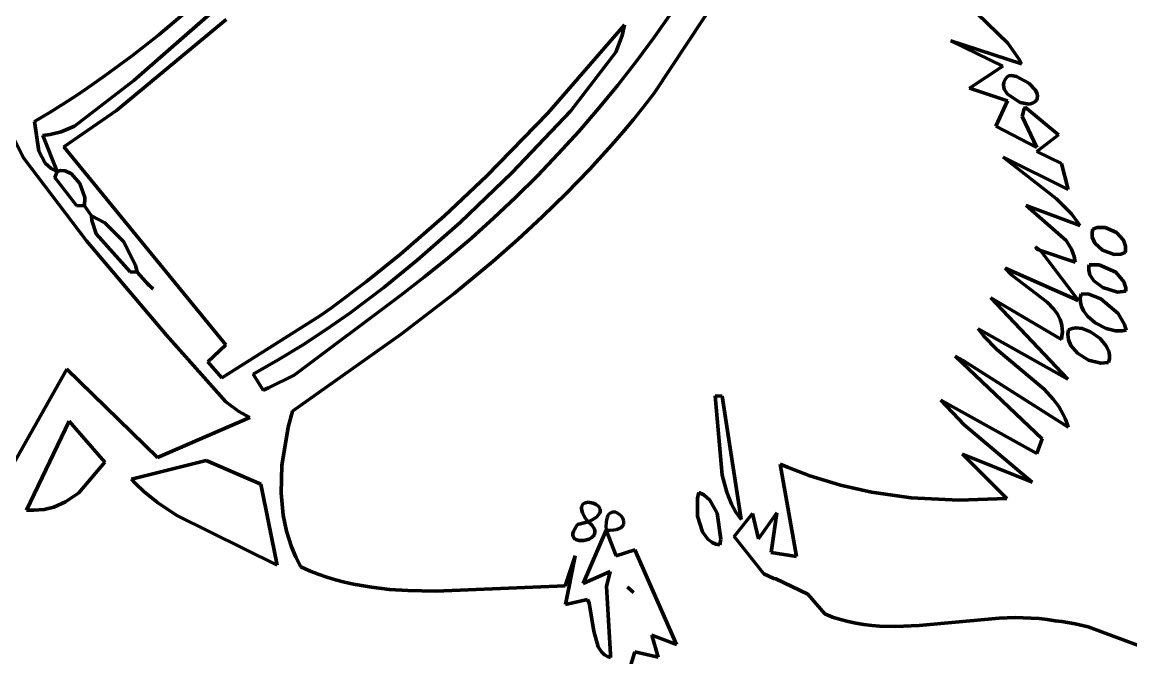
# Model space of a CAD drawing. Header units: millimetres. Extents: x 0 to 11.1, y 0 to 17.3.
# Drawn here: x 6.296 to 7.513, y 4.447 to 5.144 of the extents above; entities that cross this region are included whole.
import ezdxf

# ---------------------------------------------------------------- set-up
doc = ezdxf.new("R2010")
doc.units = ezdxf.units.MM
doc.layers.add('color#010101ff', color=7, linetype='CONTINUOUS', lineweight=100)
doc.layers.add('color#ffffffff', color=7, linetype='CONTINUOUS', lineweight=100)

msp = doc.modelspace()

# ---------------------------------------------------------------- linework, layer by layer
at = {"layer": 'color#010101ff'}
for p, q in [((6.4187, 5.08), (6.6016, 5.2409)), ((7.1056, 5.2414), (6.99, 5.0662)), ((7.3784, 5.1212), (7.3039, 5.1931)), ((6.4742, 5.1541), (6.4459, 5.1303)), ((6.9903, 5.1281), (7.0095, 5.1553)), ((6.5198, 5.1472), (6.3996, 5.0472)), ((6.8731, 5.0444), (6.9572, 5.1411)), ((6.9572, 5.1411), (6.9547, 5.1295)), ((6.4459, 5.1303), (6.4169, 5.1074)), ((6.9547, 5.1295), (6.9479, 5.1114)), ((6.9705, 5.1014), (6.9903, 5.1281)), ((7.3729, 5.0959), (7.3156, 5.1237)), ((7.3156, 5.1237), (7.3932, 5.0986)), ((7.391, 5.1027), (7.3784, 5.1212)), ((6.4169, 5.1074), (6.3872, 5.0855)), ((6.9479, 5.1114), (6.8983, 5.047)), ((6.95, 5.0752), (6.9705, 5.1014)), ((7.3932, 5.0986), (7.391, 5.1027)), ((7.3362, 5.0718), (7.3729, 5.0959)), ((6.3535, 5.0302), (6.4187, 5.08)), ((6.3872, 5.0855), (6.3721, 5.0749)), ((7.3739, 5.0782), (7.3734, 5.0752)), ((7.3753, 5.0811), (7.3739, 5.0782)), ((7.3777, 5.084), (7.3753, 5.0811)), ((7.3794, 5.0854), (7.3777, 5.084)), ((7.3825, 5.0857), (7.3794, 5.0854)), ((7.388, 5.0847), (7.3825, 5.0857)), ((7.4014, 5.0771), (7.388, 5.0847)), ((7.4086, 5.0694), (7.4014, 5.0771)), ((6.3721, 5.0749), (6.3568, 5.0645)), ((6.9288, 5.0495), (6.95, 5.0752)), ((6.99, 5.0662), (6.9787, 5.0517)), ((7.3778, 5.058), (7.3362, 5.0718)), ((7.3734, 5.0752), (7.3743, 5.0707)), ((7.3743, 5.0707), (7.3779, 5.0651)), ((7.3779, 5.0651), (7.3918, 5.0559)), ((7.4103, 5.0662), (7.4086, 5.0694)), ((7.411, 5.0632), (7.4103, 5.0662)), ((6.3413, 5.0545), (6.3256, 5.0447)), ((6.3568, 5.0645), (6.3413, 5.0545)), ((7.3652, 5.0301), (7.3778, 5.058)), ((7.3918, 5.0559), (7.4019, 5.0542)), ((7.4019, 5.0542), (7.4043, 5.0549)), ((7.4043, 5.0549), (7.4063, 5.0557)), ((7.4063, 5.0557), (7.4079, 5.0567)), ((7.4079, 5.0567), (7.4092, 5.0578)), ((7.4092, 5.0578), (7.4101, 5.059)), ((7.4101, 5.059), (7.4107, 5.0603)), ((7.4107, 5.0603), (7.411, 5.0632)), ((6.3256, 5.0447), (6.3096, 5.0352)), ((6.3996, 5.0472), (6.3417, 5.0073)), ((6.8063, 4.9754), (6.8731, 5.0444)), ((6.8983, 5.047), (6.8335, 4.9788)), ((6.9071, 5.0243), (6.9288, 5.0495)), ((6.9787, 5.0517), (6.9672, 5.0374)), ((7.3964, 5.0491), (7.394, 5.0408)), ((7.394, 5.0408), (7.41, 5.0065)), ((7.3973, 5.0509), (7.3964, 5.0491)), ((7.4339, 5.0204), (7.3973, 5.0509)), ((6.3096, 5.0352), (6.3143, 5.0026)), ((6.3386, 5.0239), (6.3535, 5.0302)), ((6.9672, 5.0374), (6.9554, 5.0234)), ((7.41, 5.0065), (7.3652, 5.0301)), ((6.2974, 4.9951), (6.2852, 5.0193)), ((6.3185, 5.0196), (6.3267, 5.0208)), ((6.3342, 4.9804), (6.3185, 5.0196)), ((6.3267, 5.0208), (6.3386, 5.0239)), ((6.8847, 4.9997), (6.9071, 5.0243)), ((6.9554, 5.0234), (6.9434, 5.0095)), ((7.4102, 5.0021), (7.4339, 5.0204)), ((6.3417, 5.0073), (6.5195, 4.7902)), ((6.9434, 5.0095), (6.9188, 4.9824)), ((6.3667, 4.904), (6.2974, 4.9951)), ((6.3143, 5.0026), (6.3211, 4.9895)), ((6.8618, 4.9756), (6.8847, 4.9997)), ((7.4316, 4.9501), (7.3733, 4.9961)), ((7.3733, 4.9961), (7.4446, 4.9606)), ((7.4372, 4.9889), (7.4102, 5.0021)), ((6.3211, 4.9895), (6.3276, 4.9837)), ((6.3276, 4.9837), (6.3342, 4.9804)), ((6.3342, 4.9804), (6.3317, 4.9736)), ((6.3379, 4.9813), (6.3342, 4.9804)), ((6.3432, 4.9809), (6.3379, 4.9813)), ((6.3499, 4.9777), (6.3432, 4.9809)), ((6.9188, 4.9824), (6.8933, 4.9562)), ((7.4446, 4.9606), (7.4372, 4.9889)), ((6.3317, 4.9736), (6.3555, 4.9429)), ((6.3593, 4.9672), (6.3499, 4.9777)), ((6.7597, 4.9315), (6.8063, 4.9754)), ((6.8335, 4.9788), (6.7769, 4.9243)), ((6.8382, 4.9522), (6.8618, 4.9756)), ((6.3647, 4.9516), (6.3593, 4.9672)), ((6.8933, 4.9562), (6.8671, 4.9306)), ((6.3642, 4.9426), (6.3647, 4.9516)), ((6.814, 4.9293), (6.8382, 4.9522)), ((7.4483, 4.9339), (7.4316, 4.9501)), ((6.3555, 4.9429), (6.3642, 4.9426)), ((6.3642, 4.9426), (6.372, 4.9315)), ((6.372, 4.9315), (6.3642, 4.9426)), ((6.372, 4.9315), (6.3724, 4.9264)), ((6.3866, 4.9241), (6.372, 4.9315)), ((6.7114, 4.8895), (6.7597, 4.9315)), ((7.4423, 4.9046), (7.3986, 4.943)), ((7.3986, 4.943), (7.4573, 4.9209)), ((7.4552, 4.9243), (7.4483, 4.9339)), ((6.3724, 4.9264), (6.377, 4.9118)), ((6.4073, 4.9035), (6.3866, 4.9241)), ((6.7769, 4.9243), (6.7298, 4.8828)), ((6.7892, 4.907), (6.814, 4.9293)), ((6.8671, 4.9306), (6.8401, 4.9058)), ((7.4573, 4.9209), (7.4552, 4.9243)), ((7.4765, 4.9187), (7.4718, 4.9168)), ((7.4854, 4.9187), (7.4765, 4.9187)), ((6.377, 4.9118), (6.4146, 4.8703)), ((6.7639, 4.8854), (6.7892, 4.907)), ((7.4718, 4.9168), (7.4708, 4.9133)), ((7.4708, 4.9133), (7.4711, 4.9081)), ((7.4711, 4.9081), (7.474, 4.9017)), ((7.4976, 4.9132), (7.4854, 4.9187)), ((7.5052, 4.905), (7.4976, 4.9132)), ((6.4544, 4.8006), (6.3667, 4.904)), ((6.4203, 4.8776), (6.4073, 4.9035)), ((6.8401, 4.9058), (6.8126, 4.8816)), ((7.4087, 4.8976), (7.4143, 4.8934)), ((7.4101, 4.8951), (7.4087, 4.8976)), ((7.4143, 4.8934), (7.4101, 4.8951)), ((7.4483, 4.895), (7.4423, 4.9046)), ((7.4513, 4.8868), (7.4483, 4.895)), ((7.474, 4.9017), (7.4823, 4.8938)), ((7.5077, 4.8984), (7.5052, 4.905)), ((7.5076, 4.8932), (7.5077, 4.8984)), ((6.674, 4.8594), (6.7114, 4.8895)), ((6.7298, 4.8828), (6.6932, 4.8531)), ((6.7379, 4.8645), (6.7639, 4.8854)), ((7.4521, 4.8435), (7.4143, 4.8934)), ((7.4143, 4.8934), (7.4524, 4.8807)), ((7.4524, 4.8807), (7.4513, 4.8868)), ((7.4823, 4.8938), (7.4951, 4.8892)), ((7.4951, 4.8892), (7.5023, 4.8895)), ((7.5023, 4.8895), (7.5071, 4.8914)), ((7.5071, 4.8914), (7.5076, 4.8932)), ((6.4146, 4.8703), (6.4222, 4.8697)), ((6.4222, 4.8697), (6.4203, 4.8776)), ((6.8126, 4.8816), (6.7702, 4.8465)), ((7.3826, 4.8664), (7.3755, 4.8741)), ((7.3755, 4.8741), (7.4556, 4.8388)), ((7.4674, 4.8759), (7.4672, 4.8721)), ((7.4672, 4.8721), (7.4685, 4.8668)), ((7.4678, 4.8778), (7.4674, 4.8759)), ((7.4786, 4.878), (7.4678, 4.8778)), ((7.4969, 4.8696), (7.4786, 4.878)), ((6.4222, 4.8697), (6.4319, 4.8587)), ((6.4319, 4.8587), (6.4222, 4.8697)), ((6.4319, 4.8587), (6.434, 4.8567)), ((6.439, 4.852), (6.4319, 4.8587)), ((6.6355, 4.8306), (6.674, 4.8594)), ((6.7114, 4.8443), (6.7379, 4.8645)), ((7.4215, 4.8369), (7.3826, 4.8664)), ((7.4685, 4.8668), (7.4726, 4.8604)), ((7.4726, 4.8604), (7.4826, 4.8528)), ((7.5058, 4.8593), (7.4969, 4.8696)), ((7.508, 4.8524), (7.5058, 4.8593)), ((6.434, 4.8567), (6.4397, 4.8513)), ((6.4397, 4.8513), (6.439, 4.852)), ((6.6932, 4.8531), (6.6556, 4.8249)), ((6.7702, 4.8465), (6.7122, 4.8016)), ((7.4588, 4.846), (7.4578, 4.8412)), ((7.4673, 4.8456), (7.4588, 4.846)), ((7.4826, 4.8528), (7.4987, 4.848)), ((7.4987, 4.848), (7.508, 4.8489)), ((7.508, 4.8489), (7.508, 4.8524)), ((6.5947, 4.7567), (6.7114, 4.8443)), ((7.4442, 4.7524), (7.3595, 4.8416)), ((7.3595, 4.8416), (7.4371, 4.7958)), ((7.429, 4.8293), (7.4215, 4.8369)), ((7.4556, 4.8388), (7.4521, 4.8435)), ((7.4578, 4.8412), (7.458, 4.8365)), ((7.458, 4.8365), (7.4593, 4.832)), ((7.4805, 4.8406), (7.4673, 4.8456)), ((7.4995, 4.8244), (7.4805, 4.8406)), ((6.5153, 4.7537), (6.6224, 4.8213)), ((6.6224, 4.8213), (6.6355, 4.8306)), ((6.6556, 4.8249), (6.6299, 4.8069)), ((7.4329, 4.8237), (7.429, 4.8293)), ((7.4359, 4.8177), (7.4329, 4.8237)), ((7.4593, 4.832), (7.4614, 4.8275)), ((7.4614, 4.8275), (7.466, 4.8214)), ((7.466, 4.8214), (7.4743, 4.8143)), ((7.5066, 4.8123), (7.4995, 4.8244)), ((7.437, 4.8145), (7.4359, 4.8177)), ((7.4377, 4.8111), (7.437, 4.8145)), ((7.4381, 4.8075), (7.4377, 4.8111)), ((7.4743, 4.8143), (7.4865, 4.8079)), ((7.5082, 4.8062), (7.5066, 4.8123)), ((6.5196, 4.7274), (6.4544, 4.8006)), ((6.7122, 4.8016), (6.5926, 4.7171)), ((6.6299, 4.8069), (6.6037, 4.7897)), ((7.3519, 4.7996), (7.3458, 4.8076)), ((7.3458, 4.8076), (7.4442, 4.7524)), ((7.3663, 4.7849), (7.3519, 4.7996)), ((7.4371, 4.7958), (7.4378, 4.7999)), ((7.4378, 4.7999), (7.4382, 4.8038)), ((7.4382, 4.8038), (7.4381, 4.8075)), ((7.445, 4.8063), (7.4444, 4.8019)), ((7.4444, 4.8019), (7.4451, 4.7954)), ((7.4489, 4.8079), (7.445, 4.8063)), ((7.4531, 4.8085), (7.4489, 4.8079)), ((7.4599, 4.8078), (7.4531, 4.8085)), ((7.4691, 4.8044), (7.4599, 4.8078)), ((7.4796, 4.7969), (7.4691, 4.8044)), ((7.4865, 4.8079), (7.4966, 4.8054)), ((7.4966, 4.8054), (7.5038, 4.8053)), ((7.5038, 4.8053), (7.5082, 4.8062)), ((6.5195, 4.7902), (6.4999, 4.7712)), ((6.6037, 4.7897), (6.5769, 4.7734)), ((7.4181, 4.7414), (7.3663, 4.7849)), ((7.4451, 4.7954), (7.4475, 4.7894)), ((7.4475, 4.7894), (7.4548, 4.7807)), ((7.486, 4.7893), (7.4796, 4.7969)), ((7.4891, 4.7831), (7.486, 4.7893)), ((6.5769, 4.7734), (6.5495, 4.7578)), ((7.4162, 4.6868), (7.3204, 4.7776)), ((7.3204, 4.7776), (7.3292, 4.7727)), ((7.3292, 4.7727), (7.4446, 4.6995)), ((7.4548, 4.7807), (7.4669, 4.7731)), ((7.4669, 4.7731), (7.4804, 4.7698)), ((7.4889, 4.7705), (7.49, 4.7746)), ((7.49, 4.7788), (7.4891, 4.7831)), ((7.49, 4.7746), (7.49, 4.7788)), ((6.282, 4.6517), (6.3449, 4.7634)), ((6.3449, 4.7634), (6.4444, 4.6664)), ((6.4999, 4.7712), (6.5153, 4.7537)), ((7.4804, 4.7698), (7.4889, 4.7705)), ((6.5495, 4.7578), (6.5604, 4.7402)), ((6.5663, 4.7427), (6.5947, 4.7567)), ((6.5604, 4.7402), (6.5663, 4.7427)), ((7.4283, 4.7303), (7.4181, 4.7414)), ((6.534, 4.7169), (6.5196, 4.7274)), ((7.0571, 4.7339), (7.0647, 4.7337)), ((7.0648, 4.6468), (7.0571, 4.7339)), ((7.0647, 4.7337), (7.0854, 4.5984)), ((7.3303, 4.7023), (7.3046, 4.7292)), ((7.3046, 4.7292), (7.4102, 4.6709)), ((7.4342, 4.7223), (7.4283, 4.7303)), ((6.5459, 4.7104), (6.534, 4.7169)), ((6.5926, 4.7171), (6.588, 4.6996)), ((7.4391, 4.7137), (7.4342, 4.7223)), ((7.4412, 4.7092), (7.4391, 4.7137)), ((6.3474, 4.7063), (6.3006, 4.6087)), ((6.3865, 4.6612), (6.3474, 4.7063)), ((6.4444, 4.6664), (6.5459, 4.7104)), ((6.588, 4.6996), (6.5811, 4.6576)), ((7.405, 4.6393), (7.3303, 4.7023)), ((7.4431, 4.7044), (7.4412, 4.7092)), ((7.4446, 4.6995), (7.4431, 4.7044)), ((7.4102, 4.6709), (7.4162, 4.6868)), ((6.4981, 4.6631), (6.4158, 4.6427)), ((6.5579, 4.637), (6.4981, 4.6631)), ((7.3771, 4.6213), (7.3286, 4.6702)), ((7.3286, 4.6702), (7.405, 4.6393)), ((6.358, 4.6276), (6.3865, 4.6612)), ((6.5811, 4.6576), (6.5803, 4.6273)), ((7.1461, 4.5578), (7.1283, 4.6592)), ((7.1283, 4.6592), (7.1364, 4.6557)), ((7.1364, 4.6557), (7.1609, 4.6463)), ((6.4158, 4.6427), (6.4202, 4.6379)), ((7.0696, 4.6282), (7.0648, 4.6468)), ((7.1609, 4.6463), (7.1944, 4.6361)), ((6.3434, 4.6176), (6.358, 4.6276)), ((6.4202, 4.6379), (6.4295, 4.629)), ((6.4295, 4.629), (6.4444, 4.6169)), ((6.576, 4.5482), (6.5579, 4.637)), ((6.5803, 4.6273), (6.5826, 4.6032)), ((7.0374, 4.6217), (7.0389, 4.6278)), ((7.0389, 4.6278), (7.0446, 4.6253)), ((7.075, 4.615), (7.0696, 4.6282)), ((7.1944, 4.6361), (7.2286, 4.6284)), ((7.2286, 4.6284), (7.2721, 4.6222)), ((6.3305, 4.612), (6.3434, 4.6176)), ((6.4444, 4.6169), (6.4658, 4.6028)), ((6.9107, 4.6138), (6.9115, 4.615)), ((6.9115, 4.615), (6.9127, 4.6159)), ((6.9127, 4.6159), (6.9141, 4.6166)), ((6.9141, 4.6166), (6.9174, 4.6172)), ((6.9174, 4.6172), (6.9229, 4.6163)), ((6.9229, 4.6163), (6.9263, 4.6147)), ((6.9263, 4.6147), (6.929, 4.6125)), ((7.0377, 4.6018), (7.0374, 4.6217)), ((7.0446, 4.6253), (7.051, 4.6196)), ((7.051, 4.6196), (7.059, 4.6052)), ((7.0797, 4.6065), (7.075, 4.615)), ((7.2721, 4.6222), (7.3246, 4.6194)), ((7.3246, 4.6194), (7.3771, 4.6213)), ((6.3006, 4.6087), (6.3086, 4.6084)), ((6.3086, 4.6084), (6.3199, 4.6094)), ((6.3199, 4.6094), (6.3305, 4.612)), ((6.4658, 4.6028), (6.576, 4.5482)), ((6.5826, 4.6032), (6.5862, 4.5856)), ((6.91, 4.6104), (6.9102, 4.6122)), ((6.9104, 4.6082), (6.91, 4.6104)), ((6.9102, 4.6122), (6.9107, 4.6138)), ((6.9112, 4.6057), (6.9104, 4.6082)), ((6.9126, 4.6028), (6.9112, 4.6057)), ((6.9146, 4.5995), (6.9126, 4.6028)), ((6.9286, 4.6032), (6.9268, 4.6014)), ((6.9299, 4.6049), (6.9286, 4.6032)), ((6.929, 4.6125), (6.9299, 4.6112)), ((6.9299, 4.6112), (6.9305, 4.6098)), ((6.9306, 4.6066), (6.9299, 4.6049)), ((6.9305, 4.6098), (6.9308, 4.6082)), ((6.9308, 4.6082), (6.9306, 4.6066)), ((6.9392, 4.6026), (6.9383, 4.6005)), ((6.9403, 4.6043), (6.9392, 4.6026)), ((6.9417, 4.6054), (6.9403, 4.6043)), ((6.9431, 4.6061), (6.9417, 4.6054)), ((6.9446, 4.6065), (6.9431, 4.6061)), ((6.9462, 4.6065), (6.9446, 4.6065)), ((6.9478, 4.6062), (6.9462, 4.6065)), ((6.9509, 4.6047), (6.9478, 4.6062)), ((6.9536, 4.6025), (6.9509, 4.6047)), ((6.9557, 4.5996), (6.9536, 4.6025)), ((7.059, 4.6052), (7.0631, 4.5766)), ((7.0778, 4.5798), (7.0978, 4.6049)), ((7.0854, 4.5984), (7.0797, 4.6065)), ((7.0978, 4.6049), (7.1045, 4.577)), ((7.1045, 4.577), (7.1247, 4.6055)), ((7.1247, 4.6055), (7.1183, 4.562)), ((6.9023, 4.5874), (6.9038, 4.59)), ((6.9038, 4.59), (6.9059, 4.5929)), ((6.9059, 4.5929), (6.9173, 4.5958)), ((6.9173, 4.5958), (6.9146, 4.5995)), ((6.9212, 4.5977), (6.9173, 4.5958)), ((6.9173, 4.5958), (6.9199, 4.5937)), ((6.9199, 4.5937), (6.922, 4.5916)), ((6.9243, 4.5995), (6.9212, 4.5977)), ((6.922, 4.5916), (6.9235, 4.5896)), ((6.9268, 4.6014), (6.9243, 4.5995)), ((6.9371, 4.5947), (6.937, 4.591)), ((6.937, 4.591), (6.9373, 4.5865)), ((6.9376, 4.5979), (6.9371, 4.5947)), ((6.9383, 4.6005), (6.9376, 4.5979)), ((6.9533, 4.5893), (6.9548, 4.5906)), ((6.9548, 4.5906), (6.9559, 4.5919)), ((6.9567, 4.5965), (6.9557, 4.5996)), ((6.9559, 4.5919), (6.9566, 4.5934)), ((6.9566, 4.5934), (6.9568, 4.5949)), ((6.9568, 4.5949), (6.9567, 4.5965)), ((7.0432, 4.5847), (7.0377, 4.6018)), ((6.5862, 4.5856), (6.5916, 4.5683)), ((6.9008, 4.583), (6.9013, 4.5851)), ((6.9008, 4.5812), (6.9008, 4.583)), ((6.9011, 4.5796), (6.9008, 4.5812)), ((6.9018, 4.5783), (6.9011, 4.5796)), ((6.9013, 4.5851), (6.9023, 4.5874)), ((6.9028, 4.5772), (6.9018, 4.5783)), ((6.912, 4.5279), (6.9373, 4.5865)), ((6.9216, 4.5787), (6.9184, 4.5768)), ((6.9239, 4.5812), (6.9216, 4.5787)), ((6.9235, 4.5896), (6.9244, 4.5877)), ((6.9246, 4.5826), (6.9239, 4.5812)), ((6.9244, 4.5877), (6.9249, 4.5859)), ((6.9249, 4.5842), (6.9246, 4.5826)), ((6.9249, 4.5859), (6.9249, 4.5842)), ((6.9373, 4.5865), (6.9483, 4.5583)), ((6.9373, 4.5865), (6.9417, 4.5865)), ((6.9417, 4.5865), (6.9455, 4.5869)), ((6.9455, 4.5869), (6.9486, 4.5875)), ((6.9486, 4.5875), (6.9512, 4.5883)), ((6.9512, 4.5883), (6.9533, 4.5893)), ((7.0487, 4.5769), (7.0432, 4.5847)), ((7.1105, 4.5385), (7.0778, 4.5798)), ((6.5916, 4.5683), (6.5963, 4.5571)), ((6.9041, 4.5763), (6.9028, 4.5772)), ((6.9072, 4.5752), (6.9041, 4.5763)), ((6.9128, 4.5752), (6.9072, 4.5752)), ((6.9184, 4.5768), (6.9128, 4.5752)), ((7.0538, 4.5729), (7.0487, 4.5769)), ((7.0578, 4.5712), (7.0538, 4.5729)), ((7.0622, 4.5704), (7.0578, 4.5712)), ((7.0631, 4.5766), (7.0622, 4.5704)), ((6.5963, 4.5571), (6.6019, 4.5462)), ((6.8923, 4.5254), (6.9032, 4.5586)), ((6.9032, 4.5586), (6.8924, 4.505)), ((6.9483, 4.5583), (6.9686, 4.565)), ((6.9686, 4.565), (7.0144, 4.4612)), ((7.1183, 4.562), (7.1461, 4.5578)), ((6.6019, 4.5462), (6.6113, 4.5421)), ((6.6113, 4.5421), (6.6208, 4.5384)), ((6.6208, 4.5384), (6.6304, 4.5351)), ((6.6304, 4.5351), (6.6401, 4.5322)), ((6.6401, 4.5322), (6.6498, 4.5296)), ((6.6498, 4.5296), (6.6596, 4.5274)), ((6.9416, 4.5411), (6.912, 4.5279)), ((6.9376, 4.5249), (6.9416, 4.5411)), ((7.1212, 4.5337), (7.1105, 4.5385)), ((7.1236, 4.5331), (7.1212, 4.5337)), ((7.1587, 4.5165), (7.1236, 4.5331)), ((6.6596, 4.5274), (6.6794, 4.524)), ((6.6794, 4.524), (6.6994, 4.5216)), ((6.6994, 4.5216), (6.7195, 4.5203)), ((6.7195, 4.5203), (6.75, 4.5197)), ((6.75, 4.5197), (6.8923, 4.5254)), ((6.9421, 4.4502), (6.9376, 4.5249)), ((6.9608, 4.5241), (6.9617, 4.5233)), ((6.9674, 4.5182), (6.9608, 4.5241)), ((6.9617, 4.5233), (6.9674, 4.5182)), ((6.8924, 4.505), (6.9166, 4.5104)), ((6.9166, 4.5104), (6.9185, 4.5065)), ((6.9185, 4.5065), (6.9238, 4.4759)), ((7.1773, 4.4946), (7.1587, 4.5165)), ((7.1858, 4.4913), (7.1773, 4.4946)), ((7.1944, 4.4885), (7.1858, 4.4913)), ((7.2029, 4.4863), (7.1944, 4.4885)), ((7.2115, 4.4844), (7.2029, 4.4863)), ((7.2202, 4.483), (7.2115, 4.4844)), ((7.2288, 4.4819), (7.2202, 4.483)), ((7.2375, 4.4812), (7.2288, 4.4819)), ((7.2548, 4.4808), (7.2375, 4.4812)), ((7.281, 4.4818), (7.2548, 4.4808)), ((7.3688, 4.4901), (7.281, 4.4818)), ((7.3864, 4.4907), (7.3688, 4.4901)), ((7.4039, 4.4902), (7.3864, 4.4907)), ((7.4127, 4.4896), (7.4039, 4.4902)), ((7.4214, 4.4886), (7.4127, 4.4896)), ((7.4302, 4.4872), (7.4214, 4.4886)), ((7.4376, 4.4864), (7.4302, 4.4872)), ((7.4522, 4.4839), (7.4376, 4.4864)), ((7.4665, 4.4804), (7.4522, 4.4839)), ((6.9238, 4.4759), (6.9283, 4.4586)), ((7.0144, 4.4612), (6.9874, 4.4714)), ((6.9874, 4.4714), (6.9944, 4.4471)), ((7.5363, 4.4547), (7.4665, 4.4804)), ((6.9283, 4.4586), (6.932, 4.4529)), ((6.932, 4.4529), (6.9354, 4.4499)), ((6.9354, 4.4499), (6.9396, 4.4477)), ((6.9396, 4.4477), (6.9421, 4.4469)), ((6.9421, 4.4469), (6.9421, 4.4502)), ((6.9686, 4.453), (6.9609, 4.4281)), ((6.9944, 4.4471), (6.9686, 4.453))]:
    msp.add_line(p, q, dxfattribs=at)
at = {"layer": 'color#ffffffff'}
for p, q in [((6.6016, 5.2409), (6.4187, 5.08)), ((6.99, 5.0662), (7.1056, 5.2414)), ((7.3039, 5.1931), (7.3784, 5.1212)), ((6.4459, 5.1303), (6.4742, 5.1541)), ((7.0095, 5.1553), (6.9903, 5.1281)), ((6.3996, 5.0472), (6.5198, 5.1472)), ((6.9572, 5.1411), (6.8731, 5.0444)), ((6.9547, 5.1295), (6.9572, 5.1411)), ((6.4169, 5.1074), (6.4459, 5.1303)), ((6.9479, 5.1114), (6.9547, 5.1295)), ((6.9903, 5.1281), (6.9705, 5.1014)), ((7.3932, 5.0986), (7.3156, 5.1237)), ((7.3156, 5.1237), (7.3729, 5.0959)), ((7.3784, 5.1212), (7.391, 5.1027)), ((6.3872, 5.0855), (6.4169, 5.1074)), ((6.8983, 5.047), (6.9479, 5.1114)), ((6.9705, 5.1014), (6.95, 5.0752)), ((7.391, 5.1027), (7.3932, 5.0986)), ((7.3729, 5.0959), (7.3362, 5.0718)), ((6.4187, 5.08), (6.3535, 5.0302)), ((6.3721, 5.0749), (6.3872, 5.0855)), ((7.3734, 5.0752), (7.3739, 5.0782)), ((7.3739, 5.0782), (7.3753, 5.0811)), ((7.3753, 5.0811), (7.3777, 5.084)), ((7.3777, 5.084), (7.3794, 5.0854)), ((7.3794, 5.0854), (7.3825, 5.0857)), ((7.3825, 5.0857), (7.388, 5.0847)), ((7.388, 5.0847), (7.4014, 5.0771)), ((7.4014, 5.0771), (7.4086, 5.0694)), ((6.3568, 5.0645), (6.3721, 5.0749)), ((6.95, 5.0752), (6.9288, 5.0495)), ((6.9787, 5.0517), (6.99, 5.0662)), ((7.3362, 5.0718), (7.3778, 5.058)), ((7.3743, 5.0707), (7.3734, 5.0752)), ((7.3779, 5.0651), (7.3743, 5.0707)), ((7.3918, 5.0559), (7.3779, 5.0651)), ((7.4086, 5.0694), (7.4103, 5.0662)), ((7.4103, 5.0662), (7.411, 5.0632)), ((6.3256, 5.0447), (6.3413, 5.0545)), ((6.3413, 5.0545), (6.3568, 5.0645)), ((7.3778, 5.058), (7.3652, 5.0301)), ((7.4019, 5.0542), (7.3918, 5.0559)), ((7.4043, 5.0549), (7.4019, 5.0542)), ((7.4063, 5.0557), (7.4043, 5.0549)), ((7.4079, 5.0567), (7.4063, 5.0557)), ((7.4092, 5.0578), (7.4079, 5.0567)), ((7.4101, 5.059), (7.4092, 5.0578)), ((7.4107, 5.0603), (7.4101, 5.059)), ((7.411, 5.0632), (7.4107, 5.0603)), ((6.3096, 5.0352), (6.3256, 5.0447)), ((6.3417, 5.0073), (6.3996, 5.0472)), ((6.8731, 5.0444), (6.8063, 4.9754)), ((6.8335, 4.9788), (6.8983, 5.047)), ((6.9288, 5.0495), (6.9071, 5.0243)), ((6.9672, 5.0374), (6.9787, 5.0517)), ((7.394, 5.0408), (7.3964, 5.0491)), ((7.41, 5.0065), (7.394, 5.0408)), ((7.3964, 5.0491), (7.3973, 5.0509)), ((7.3973, 5.0509), (7.4339, 5.0204)), ((6.3143, 5.0026), (6.3096, 5.0352)), ((6.3535, 5.0302), (6.3386, 5.0239)), ((6.9554, 5.0234), (6.9672, 5.0374)), ((7.3652, 5.0301), (7.41, 5.0065)), ((6.2852, 5.0193), (6.2974, 4.9951)), ((6.3267, 5.0208), (6.3185, 5.0196)), ((6.3185, 5.0196), (6.3342, 4.9804)), ((6.3386, 5.0239), (6.3267, 5.0208)), ((6.9071, 5.0243), (6.8847, 4.9997)), ((6.9434, 5.0095), (6.9554, 5.0234)), ((7.4339, 5.0204), (7.4102, 5.0021)), ((6.5195, 4.7902), (6.3417, 5.0073)), ((6.9188, 4.9824), (6.9434, 5.0095)), ((6.2974, 4.9951), (6.3667, 4.904)), ((6.3211, 4.9895), (6.3143, 5.0026)), ((6.8847, 4.9997), (6.8618, 4.9756)), ((7.4446, 4.9606), (7.3733, 4.9961)), ((7.3733, 4.9961), (7.4316, 4.9501)), ((7.4102, 5.0021), (7.4372, 4.9889)), ((6.3276, 4.9837), (6.3211, 4.9895)), ((6.3342, 4.9804), (6.3276, 4.9837)), ((6.3317, 4.9736), (6.3342, 4.9804)), ((6.3342, 4.9804), (6.3379, 4.9813)), ((6.3379, 4.9813), (6.3432, 4.9809)), ((6.3432, 4.9809), (6.3499, 4.9777)), ((6.8933, 4.9562), (6.9188, 4.9824)), ((7.4372, 4.9889), (7.4446, 4.9606)), ((6.3555, 4.9429), (6.3317, 4.9736)), ((6.3499, 4.9777), (6.3593, 4.9672)), ((6.8063, 4.9754), (6.7597, 4.9315)), ((6.7769, 4.9243), (6.8335, 4.9788)), ((6.8618, 4.9756), (6.8382, 4.9522)), ((6.3593, 4.9672), (6.3647, 4.9516)), ((6.8671, 4.9306), (6.8933, 4.9562)), ((6.3647, 4.9516), (6.3642, 4.9426)), ((6.8382, 4.9522), (6.814, 4.9293)), ((7.4316, 4.9501), (7.4483, 4.9339)), ((6.3642, 4.9426), (6.3555, 4.9429)), ((6.3642, 4.9426), (6.372, 4.9315)), ((6.372, 4.9315), (6.3642, 4.9426)), ((6.372, 4.9315), (6.3866, 4.9241)), ((6.3724, 4.9264), (6.372, 4.9315)), ((6.7597, 4.9315), (6.7114, 4.8895)), ((7.4573, 4.9209), (7.3986, 4.943)), ((7.3986, 4.943), (7.4423, 4.9046)), ((7.4483, 4.9339), (7.4552, 4.9243)), ((6.377, 4.9118), (6.3724, 4.9264)), ((6.3866, 4.9241), (6.4073, 4.9035)), ((6.7298, 4.8828), (6.7769, 4.9243)), ((6.814, 4.9293), (6.7892, 4.907)), ((6.8401, 4.9058), (6.8671, 4.9306)), ((7.4552, 4.9243), (7.4573, 4.9209)), ((7.4718, 4.9168), (7.4765, 4.9187)), ((7.4765, 4.9187), (7.4854, 4.9187)), ((6.4146, 4.8703), (6.377, 4.9118)), ((6.7892, 4.907), (6.7639, 4.8854)), ((7.4708, 4.9133), (7.4718, 4.9168)), ((7.4711, 4.9081), (7.4708, 4.9133)), ((7.474, 4.9017), (7.4711, 4.9081)), ((7.4854, 4.9187), (7.4976, 4.9132)), ((7.4976, 4.9132), (7.5052, 4.905)), ((6.3667, 4.904), (6.4544, 4.8006)), ((6.4073, 4.9035), (6.4203, 4.8776)), ((6.8126, 4.8816), (6.8401, 4.9058)), ((7.4143, 4.8934), (7.4087, 4.8976)), ((7.4087, 4.8976), (7.4101, 4.8951)), ((7.4101, 4.8951), (7.4143, 4.8934)), ((7.4423, 4.9046), (7.4483, 4.895)), ((7.4483, 4.895), (7.4513, 4.8868)), ((7.4823, 4.8938), (7.474, 4.9017)), ((7.5052, 4.905), (7.5077, 4.8984)), ((7.5077, 4.8984), (7.5076, 4.8932)), ((6.7114, 4.8895), (6.674, 4.8594)), ((6.6932, 4.8531), (6.7298, 4.8828)), ((6.7639, 4.8854), (6.7379, 4.8645)), ((7.4524, 4.8807), (7.4143, 4.8934)), ((7.4143, 4.8934), (7.4521, 4.8435)), ((7.4513, 4.8868), (7.4524, 4.8807)), ((7.4951, 4.8892), (7.4823, 4.8938)), ((7.5023, 4.8895), (7.4951, 4.8892)), ((7.5071, 4.8914), (7.5023, 4.8895)), ((7.5076, 4.8932), (7.5071, 4.8914)), ((6.4222, 4.8697), (6.4146, 4.8703)), ((6.4203, 4.8776), (6.4222, 4.8697)), ((6.7702, 4.8465), (6.8126, 4.8816)), ((7.4556, 4.8388), (7.3755, 4.8741)), ((7.3755, 4.8741), (7.3826, 4.8664)), ((7.4672, 4.8721), (7.4674, 4.8759)), ((7.4685, 4.8668), (7.4672, 4.8721)), ((7.4674, 4.8759), (7.4678, 4.8778)), ((7.4678, 4.8778), (7.4786, 4.878)), ((7.4786, 4.878), (7.4969, 4.8696)), ((6.4222, 4.8697), (6.4319, 4.8587)), ((6.4319, 4.8587), (6.4222, 4.8697)), ((6.4319, 4.8587), (6.439, 4.852)), ((6.434, 4.8567), (6.4319, 4.8587)), ((6.674, 4.8594), (6.6355, 4.8306)), ((6.7379, 4.8645), (6.7114, 4.8443)), ((7.3826, 4.8664), (7.4215, 4.8369)), ((7.4726, 4.8604), (7.4685, 4.8668)), ((7.4826, 4.8528), (7.4726, 4.8604)), ((7.4969, 4.8696), (7.5058, 4.8593)), ((7.5058, 4.8593), (7.508, 4.8524)), ((6.4397, 4.8513), (6.434, 4.8567)), ((6.439, 4.852), (6.4397, 4.8513)), ((6.6556, 4.8249), (6.6932, 4.8531)), ((6.7122, 4.8016), (6.7702, 4.8465)), ((7.4578, 4.8412), (7.4588, 4.846)), ((7.4588, 4.846), (7.4673, 4.8456)), ((7.4987, 4.848), (7.4826, 4.8528)), ((7.508, 4.8489), (7.4987, 4.848)), ((7.508, 4.8524), (7.508, 4.8489)), ((6.7114, 4.8443), (6.5947, 4.7567)), ((7.4371, 4.7958), (7.3595, 4.8416)), ((7.3595, 4.8416), (7.4442, 4.7524)), ((7.4215, 4.8369), (7.429, 4.8293)), ((7.4521, 4.8435), (7.4556, 4.8388)), ((7.458, 4.8365), (7.4578, 4.8412)), ((7.4593, 4.832), (7.458, 4.8365)), ((7.4673, 4.8456), (7.4805, 4.8406)), ((7.4805, 4.8406), (7.4995, 4.8244)), ((6.6224, 4.8213), (6.5153, 4.7537)), ((6.6355, 4.8306), (6.6224, 4.8213)), ((6.6299, 4.8069), (6.6556, 4.8249)), ((7.429, 4.8293), (7.4329, 4.8237)), ((7.4329, 4.8237), (7.4359, 4.8177)), ((7.4614, 4.8275), (7.4593, 4.832)), ((7.466, 4.8214), (7.4614, 4.8275)), ((7.4743, 4.8143), (7.466, 4.8214)), ((7.4995, 4.8244), (7.5066, 4.8123)), ((7.4359, 4.8177), (7.437, 4.8145)), ((7.437, 4.8145), (7.4377, 4.8111)), ((7.4377, 4.8111), (7.4381, 4.8075)), ((7.4865, 4.8079), (7.4743, 4.8143)), ((7.5066, 4.8123), (7.5082, 4.8062)), ((6.4544, 4.8006), (6.5196, 4.7274)), ((6.5926, 4.7171), (6.7122, 4.8016)), ((6.6037, 4.7897), (6.6299, 4.8069)), ((7.4442, 4.7524), (7.3458, 4.8076)), ((7.3458, 4.8076), (7.3519, 4.7996)), ((7.3519, 4.7996), (7.3663, 4.7849)), ((7.4378, 4.7999), (7.4371, 4.7958)), ((7.4382, 4.8038), (7.4378, 4.7999)), ((7.4381, 4.8075), (7.4382, 4.8038)), ((7.4444, 4.8019), (7.445, 4.8063)), ((7.4451, 4.7954), (7.4444, 4.8019)), ((7.445, 4.8063), (7.4489, 4.8079)), ((7.4489, 4.8079), (7.4531, 4.8085)), ((7.4531, 4.8085), (7.4599, 4.8078)), ((7.4599, 4.8078), (7.4691, 4.8044)), ((7.4691, 4.8044), (7.4796, 4.7969)), ((7.4966, 4.8054), (7.4865, 4.8079)), ((7.5038, 4.8053), (7.4966, 4.8054)), ((7.5082, 4.8062), (7.5038, 4.8053)), ((6.4999, 4.7712), (6.5195, 4.7902)), ((6.5769, 4.7734), (6.6037, 4.7897)), ((7.3663, 4.7849), (7.4181, 4.7414)), ((7.4475, 4.7894), (7.4451, 4.7954)), ((7.4548, 4.7807), (7.4475, 4.7894)), ((7.4796, 4.7969), (7.486, 4.7893)), ((7.486, 4.7893), (7.4891, 4.7831)), ((6.5495, 4.7578), (6.5769, 4.7734)), ((7.3292, 4.7727), (7.3204, 4.7776)), ((7.3204, 4.7776), (7.4162, 4.6868)), ((7.4446, 4.6995), (7.3292, 4.7727)), ((7.4669, 4.7731), (7.4548, 4.7807)), ((7.4804, 4.7698), (7.4669, 4.7731)), ((7.49, 4.7746), (7.4889, 4.7705)), ((7.4891, 4.7831), (7.49, 4.7788)), ((7.49, 4.7788), (7.49, 4.7746)), ((6.3449, 4.7634), (6.282, 4.6517)), ((6.4444, 4.6664), (6.3449, 4.7634)), ((6.5153, 4.7537), (6.4999, 4.7712)), ((7.4889, 4.7705), (7.4804, 4.7698)), ((6.5604, 4.7402), (6.5495, 4.7578)), ((6.5947, 4.7567), (6.5663, 4.7427)), ((6.5663, 4.7427), (6.5604, 4.7402)), ((7.4181, 4.7414), (7.4283, 4.7303)), ((6.5196, 4.7274), (6.534, 4.7169)), ((7.0571, 4.7339), (7.0648, 4.6468)), ((7.0647, 4.7337), (7.0571, 4.7339)), ((7.0854, 4.5984), (7.0647, 4.7337)), ((7.4102, 4.6709), (7.3046, 4.7292)), ((7.3046, 4.7292), (7.3303, 4.7023)), ((7.4283, 4.7303), (7.4342, 4.7223)), ((6.534, 4.7169), (6.5459, 4.7104)), ((6.588, 4.6996), (6.5926, 4.7171)), ((7.4342, 4.7223), (7.4391, 4.7137)), ((7.4391, 4.7137), (7.4412, 4.7092)), ((6.3006, 4.6087), (6.3474, 4.7063)), ((6.3474, 4.7063), (6.3865, 4.6612)), ((6.5459, 4.7104), (6.4444, 4.6664)), ((6.5811, 4.6576), (6.588, 4.6996)), ((7.3303, 4.7023), (7.405, 4.6393)), ((7.4412, 4.7092), (7.4431, 4.7044)), ((7.4431, 4.7044), (7.4446, 4.6995)), ((7.4162, 4.6868), (7.4102, 4.6709)), ((6.4158, 4.6427), (6.4981, 4.6631)), ((6.4981, 4.6631), (6.5579, 4.637)), ((7.405, 4.6393), (7.3286, 4.6702)), ((7.3286, 4.6702), (7.3771, 4.6213)), ((6.3865, 4.6612), (6.358, 4.6276)), ((6.5803, 4.6273), (6.5811, 4.6576)), ((7.1364, 4.6557), (7.1283, 4.6592)), ((7.1283, 4.6592), (7.1461, 4.5578)), ((7.1609, 4.6463), (7.1364, 4.6557)), ((6.4202, 4.6379), (6.4158, 4.6427)), ((7.0648, 4.6468), (7.0696, 4.6282)), ((7.1944, 4.6361), (7.1609, 4.6463)), ((6.358, 4.6276), (6.3434, 4.6176)), ((6.4295, 4.629), (6.4202, 4.6379)), ((6.4444, 4.6169), (6.4295, 4.629)), ((6.5579, 4.637), (6.576, 4.5482)), ((6.5826, 4.6032), (6.5803, 4.6273)), ((7.0389, 4.6278), (7.0374, 4.6217)), ((7.0446, 4.6253), (7.0389, 4.6278)), ((7.0696, 4.6282), (7.075, 4.615)), ((7.2286, 4.6284), (7.1944, 4.6361)), ((7.2721, 4.6222), (7.2286, 4.6284)), ((6.3434, 4.6176), (6.3305, 4.612)), ((6.4658, 4.6028), (6.4444, 4.6169)), ((6.9115, 4.615), (6.9107, 4.6138)), ((6.9127, 4.6159), (6.9115, 4.615)), ((6.9141, 4.6166), (6.9127, 4.6159)), ((6.9174, 4.6172), (6.9141, 4.6166)), ((6.9229, 4.6163), (6.9174, 4.6172)), ((6.9263, 4.6147), (6.9229, 4.6163)), ((6.929, 4.6125), (6.9263, 4.6147)), ((7.0374, 4.6217), (7.0377, 4.6018)), ((7.051, 4.6196), (7.0446, 4.6253)), ((7.059, 4.6052), (7.051, 4.6196)), ((7.075, 4.615), (7.0797, 4.6065)), ((7.3246, 4.6194), (7.2721, 4.6222)), ((7.3771, 4.6213), (7.3246, 4.6194)), ((6.3086, 4.6084), (6.3006, 4.6087)), ((6.3199, 4.6094), (6.3086, 4.6084)), ((6.3305, 4.612), (6.3199, 4.6094)), ((6.576, 4.5482), (6.4658, 4.6028)), ((6.5862, 4.5856), (6.5826, 4.6032)), ((6.9102, 4.6122), (6.91, 4.6104)), ((6.91, 4.6104), (6.9104, 4.6082)), ((6.9107, 4.6138), (6.9102, 4.6122)), ((6.9104, 4.6082), (6.9112, 4.6057)), ((6.9112, 4.6057), (6.9126, 4.6028)), ((6.9126, 4.6028), (6.9146, 4.5995)), ((6.9268, 4.6014), (6.9286, 4.6032)), ((6.9286, 4.6032), (6.9299, 4.6049)), ((6.9299, 4.6112), (6.929, 4.6125)), ((6.9305, 4.6098), (6.9299, 4.6112)), ((6.9299, 4.6049), (6.9306, 4.6066)), ((6.9308, 4.6082), (6.9305, 4.6098)), ((6.9306, 4.6066), (6.9308, 4.6082)), ((6.9392, 4.6026), (6.9383, 4.6005)), ((6.9403, 4.6043), (6.9392, 4.6026)), ((6.9417, 4.6054), (6.9403, 4.6043)), ((6.9431, 4.6061), (6.9417, 4.6054)), ((6.9446, 4.6065), (6.9431, 4.6061)), ((6.9462, 4.6065), (6.9446, 4.6065)), ((6.9478, 4.6062), (6.9462, 4.6065)), ((6.9509, 4.6047), (6.9478, 4.6062)), ((6.9536, 4.6025), (6.9509, 4.6047)), ((6.9557, 4.5996), (6.9536, 4.6025)), ((7.0631, 4.5766), (7.059, 4.6052)), ((7.0978, 4.6049), (7.0778, 4.5798)), ((7.0797, 4.6065), (7.0854, 4.5984)), ((7.1045, 4.577), (7.0978, 4.6049)), ((7.1247, 4.6055), (7.1045, 4.577)), ((7.1183, 4.562), (7.1247, 4.6055)), ((6.9038, 4.59), (6.9023, 4.5874)), ((6.9059, 4.5929), (6.9038, 4.59)), ((6.9173, 4.5958), (6.9059, 4.5929)), ((6.9146, 4.5995), (6.9173, 4.5958)), ((6.9173, 4.5958), (6.9212, 4.5977)), ((6.9199, 4.5937), (6.9173, 4.5958)), ((6.922, 4.5916), (6.9199, 4.5937)), ((6.9212, 4.5977), (6.9243, 4.5995)), ((6.9235, 4.5896), (6.922, 4.5916)), ((6.9243, 4.5995), (6.9268, 4.6014)), ((6.9371, 4.5947), (6.937, 4.591)), ((6.937, 4.591), (6.9373, 4.5865)), ((6.9376, 4.5979), (6.9371, 4.5947)), ((6.9383, 4.6005), (6.9376, 4.5979)), ((6.9533, 4.5893), (6.9548, 4.5906)), ((6.9548, 4.5906), (6.9559, 4.5919)), ((6.9567, 4.5965), (6.9557, 4.5996)), ((6.9559, 4.5919), (6.9566, 4.5934)), ((6.9566, 4.5934), (6.9568, 4.5949)), ((6.9568, 4.5949), (6.9567, 4.5965)), ((7.0377, 4.6018), (7.0432, 4.5847)), ((6.5916, 4.5683), (6.5862, 4.5856)), ((6.9013, 4.5851), (6.9008, 4.583)), ((6.9008, 4.583), (6.9008, 4.5812)), ((6.9008, 4.5812), (6.9011, 4.5796)), ((6.9011, 4.5796), (6.9018, 4.5783)), ((6.9023, 4.5874), (6.9013, 4.5851)), ((6.9018, 4.5783), (6.9028, 4.5772)), ((6.9373, 4.5865), (6.912, 4.5279)), ((6.9184, 4.5768), (6.9216, 4.5787)), ((6.9216, 4.5787), (6.9239, 4.5812)), ((6.9244, 4.5877), (6.9235, 4.5896)), ((6.9239, 4.5812), (6.9246, 4.5826)), ((6.9249, 4.5859), (6.9244, 4.5877)), ((6.9246, 4.5826), (6.9249, 4.5842)), ((6.9249, 4.5842), (6.9249, 4.5859)), ((6.9483, 4.5583), (6.9373, 4.5865)), ((6.9373, 4.5865), (6.9417, 4.5865)), ((6.9417, 4.5865), (6.9455, 4.5869)), ((6.9455, 4.5869), (6.9486, 4.5875)), ((6.9486, 4.5875), (6.9512, 4.5883)), ((6.9512, 4.5883), (6.9533, 4.5893)), ((7.0432, 4.5847), (7.0487, 4.5769)), ((7.0778, 4.5798), (7.1105, 4.5385)), ((6.5963, 4.5571), (6.5916, 4.5683)), ((6.9028, 4.5772), (6.9041, 4.5763)), ((6.9041, 4.5763), (6.9072, 4.5752)), ((6.9072, 4.5752), (6.9128, 4.5752)), ((6.9128, 4.5752), (6.9184, 4.5768)), ((7.0487, 4.5769), (7.0538, 4.5729)), ((7.0538, 4.5729), (7.0578, 4.5712)), ((7.0578, 4.5712), (7.0622, 4.5704)), ((7.0622, 4.5704), (7.0631, 4.5766)), ((6.6019, 4.5462), (6.5963, 4.5571)), ((6.9032, 4.5586), (6.8923, 4.5254)), ((6.8924, 4.505), (6.9032, 4.5586)), ((6.9686, 4.565), (6.9483, 4.5583)), ((7.0144, 4.4612), (6.9686, 4.565)), ((7.1461, 4.5578), (7.1183, 4.562)), ((6.6113, 4.5421), (6.6019, 4.5462)), ((6.6208, 4.5384), (6.6113, 4.5421)), ((6.6304, 4.5351), (6.6208, 4.5384)), ((6.6401, 4.5322), (6.6304, 4.5351)), ((6.6498, 4.5296), (6.6401, 4.5322)), ((6.6596, 4.5274), (6.6498, 4.5296)), ((6.912, 4.5279), (6.9416, 4.5411)), ((6.9416, 4.5411), (6.9376, 4.5249)), ((7.1105, 4.5385), (7.1212, 4.5337)), ((7.1212, 4.5337), (7.1236, 4.5331)), ((7.1236, 4.5331), (7.1587, 4.5165)), ((6.6794, 4.524), (6.6596, 4.5274)), ((6.6994, 4.5216), (6.6794, 4.524)), ((6.7195, 4.5203), (6.6994, 4.5216)), ((6.75, 4.5197), (6.7195, 4.5203)), ((6.8923, 4.5254), (6.75, 4.5197)), ((6.9376, 4.5249), (6.9421, 4.4502)), ((6.9608, 4.5241), (6.9674, 4.5182)), ((6.9617, 4.5233), (6.9608, 4.5241)), ((6.9674, 4.5182), (6.9617, 4.5233)), ((6.9166, 4.5104), (6.8924, 4.505)), ((6.9185, 4.5065), (6.9166, 4.5104)), ((6.9238, 4.4759), (6.9185, 4.5065)), ((7.1587, 4.5165), (7.1773, 4.4946)), ((7.1773, 4.4946), (7.1858, 4.4913)), ((7.1858, 4.4913), (7.1944, 4.4885)), ((7.1944, 4.4885), (7.2029, 4.4863)), ((7.2029, 4.4863), (7.2115, 4.4844)), ((7.2115, 4.4844), (7.2202, 4.483)), ((7.2202, 4.483), (7.2288, 4.4819)), ((7.2288, 4.4819), (7.2375, 4.4812)), ((7.2375, 4.4812), (7.2548, 4.4808)), ((7.2548, 4.4808), (7.281, 4.4818)), ((7.281, 4.4818), (7.3688, 4.4901)), ((7.3688, 4.4901), (7.3864, 4.4907)), ((7.3864, 4.4907), (7.4039, 4.4902)), ((7.4039, 4.4902), (7.4127, 4.4896)), ((7.4127, 4.4896), (7.4214, 4.4886)), ((7.4214, 4.4886), (7.4302, 4.4872)), ((7.4302, 4.4872), (7.4376, 4.4864)), ((7.4376, 4.4864), (7.4522, 4.4839)), ((7.4522, 4.4839), (7.4665, 4.4804)), ((6.9283, 4.4586), (6.9238, 4.4759)), ((6.9944, 4.4471), (6.9874, 4.4714)), ((6.9874, 4.4714), (7.0144, 4.4612)), ((7.4665, 4.4804), (7.5363, 4.4547)), ((6.932, 4.4529), (6.9283, 4.4586)), ((6.9354, 4.4499), (6.932, 4.4529)), ((6.9396, 4.4477), (6.9354, 4.4499)), ((6.9421, 4.4469), (6.9396, 4.4477)), ((6.9421, 4.4502), (6.9421, 4.4469)), ((6.9609, 4.4281), (6.9686, 4.453)), ((6.9686, 4.453), (6.9944, 4.4471))]:
    msp.add_line(p, q, dxfattribs=at)

doc.saveas('drawing.dxf')
